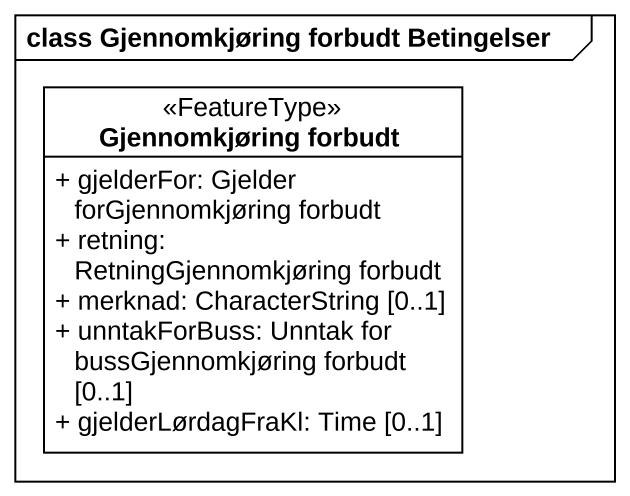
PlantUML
@startuml
mainframe class Gjennomkjøring forbudt Betingelser
hide circle
hide empty members
skinparam classAttributeIconSize 0
class "Gjennomkjøring forbudt" as Gjennomkjøring_forbudt <<FeatureType>> {
  + gjelderFor: Gjelder forGjennomkjøring forbudt
  + retning: RetningGjennomkjøring forbudt
  + merknad: CharacterString [0..1]
  + unntakForBuss: Unntak for bussGjennomkjøring forbudt [0..1]
  + gjelderLørdagFraKl: Time [0..1]
}
@enduml
